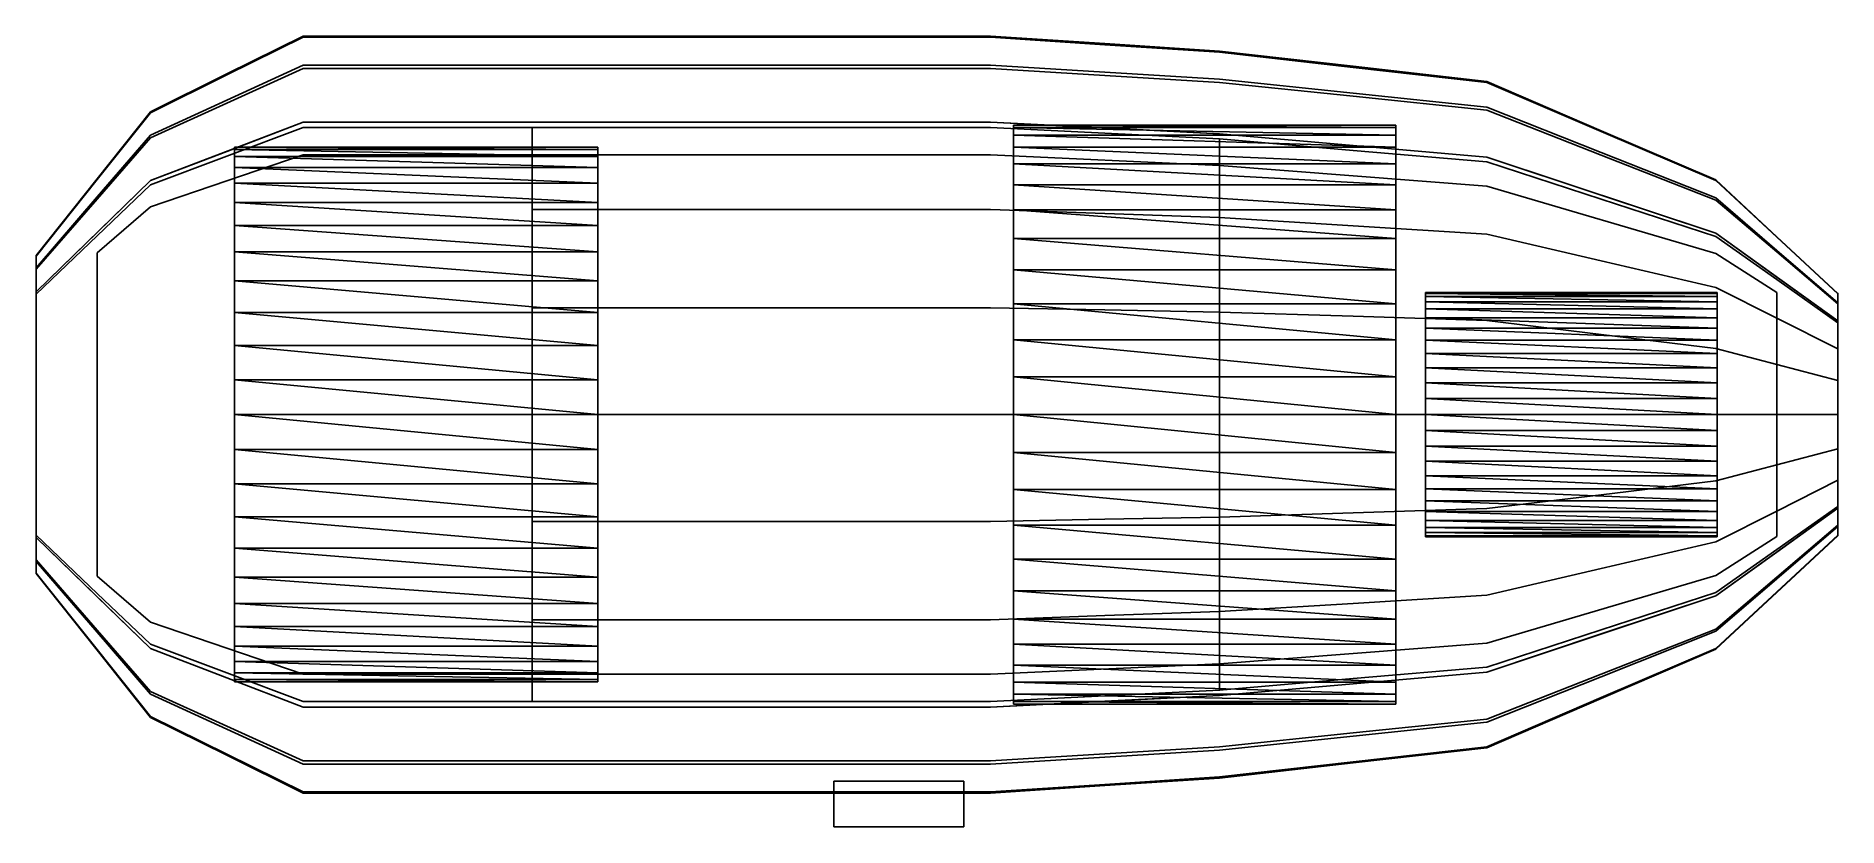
# Model space of a CAD drawing. Header units: millimetres. Extents: x 0 to 2360, y -540 to 496.
import ezdxf

# ---------------------------------------------------------------- set-up
doc = ezdxf.new("R2010")
doc.units = ezdxf.units.MM
for name, color, linetype in [('E11', 7, 'Continuous'), ('EH0', 7, 'Continuous'), ('EH1', 7, 'Continuous'), ('EH2', 7, 'Continuous'), ('FOAM_MATTRESS', 7, 'Continuous'), ('FOAM_UNDERLAY', 7, 'Continuous'), ('O01', 7, 'Continuous'), ('O02', 7, 'Continuous'), ('O03', 7, 'Continuous'), ('O04', 7, 'Continuous'), ('O05', 7, 'Continuous'), ('O06A', 7, 'Continuous'), ('O06B', 7, 'Continuous'), ('O07A', 7, 'Continuous'), ('O07B', 7, 'Continuous'), ('O08A', 7, 'Continuous'), ('O08B', 7, 'Continuous'), ('O09A', 7, 'Continuous'), ('O09B', 7, 'Continuous'), ('O10A', 7, 'Continuous'), ('O10B', 7, 'Continuous'), ('O11A', 7, 'Continuous'), ('O11B', 7, 'Continuous'), ('O12', 7, 'Continuous'), ('O13', 7, 'Continuous'), ('O14', 7, 'Continuous'), ('O15', 7, 'Continuous'), ('O16', 7, 'Continuous'), ('OF', 7, 'Continuous'), ('OFOOT', 7, 'Continuous'), ('OHEAD', 7, 'Continuous')]:
    doc.layers.add(name, color=color, linetype=linetype)

msp = doc.modelspace()

# ---------------------------------------------------------------- linework, layer by layer
at = {"layer": 'E11'}
for points in [[(1045, -540), (1045, -480)], [(1045, -480), (1045, -480)], [(1045, -480), (1045, -540)], [(1215, -480), (1045, -480)], [(1045, -480), (1215, -480)], [(1215, -480), (1215, -540)], [(1215, -480), (1215, -480)], [(1215, -540), (1215, -480)], [(1045, -540), (1045, -540)], [(1045, -540), (1215, -540)], [(1215, -540), (1045, -540)], [(1215, -540), (1215, -540)]]:
    msp.add_lwpolyline(points, dxfattribs=at)
at = {"layer": 'EH0'}
for points in [[(735.7, 347), (260, 350)], [(260, 350), (260, 347)], [(735.7, 350), (260, 350)], [(735.7, 338.1), (260, 347)], [(260, 347), (260, 338.1)], [(735.7, 347), (260, 347)], [(735.7, 323.4), (260, 338.1)], [(260, 338.1), (260, 323.4)], [(735.7, 338.1), (260, 338.1)], [(735.7, 347), (735.7, 350)], [(735.7, 338.1), (735.7, 347)], [(735.7, 323.4), (735.7, 338.1)], [(735.7, 303.1), (260, 323.4)], [(260, 323.4), (260, 303.1)], [(735.7, 323.4), (260, 323.4)], [(735.7, 303.1), (735.7, 323.4)], [(735.7, 277.7), (260, 303.1)], [(260, 303.1), (260, 277.7)], [(735.7, 303.1), (260, 303.1)], [(735.7, 277.7), (735.7, 303.1)], [(735.7, 247.5), (260, 277.7)], [(260, 277.7), (260, 247.5)], [(735.7, 277.7), (260, 277.7)], [(735.7, 247.5), (735.7, 277.7)], [(735.7, 213.1), (260, 247.5)], [(260, 247.5), (260, 213.1)], [(735.7, 247.5), (260, 247.5)], [(735.7, 213.1), (735.7, 247.5)], [(735.7, 175), (260, 213.1)], [(260, 213.1), (260, 175)], [(735.7, 213.1), (260, 213.1)], [(735.7, 175), (735.7, 213.1)], [(735.7, 133.9), (260, 175)], [(260, 175), (260, 133.9)], [(735.7, 175), (260, 175)], [(735.7, 133.9), (735.7, 175)], [(735.7, 90.6), (260, 133.9)], [(260, 133.9), (260, 90.6)], [(735.7, 133.9), (260, 133.9)], [(735.7, 90.6), (735.7, 133.9)], [(735.7, 45.7), (260, 90.6)], [(260, 90.6), (260, 45.7)], [(735.7, 90.6), (260, 90.6)], [(735.7, 45.7), (735.7, 90.6)], [(735.7, 0), (260, 45.7)], [(260, 45.7), (260, 0)], [(735.7, 45.7), (260, 45.7)], [(735.7, 0), (735.7, 45.7)], [(735.7, -45.7), (260, 0)], [(260, 0), (260, -45.7)], [(735.7, 0), (260, 0)], [(735.7, -45.7), (735.7, 0)], [(735.7, -90.6), (260, -45.7)], [(260, -45.7), (260, -90.6)], [(735.7, -45.7), (260, -45.7)], [(735.7, -90.6), (735.7, -45.7)], [(735.7, -133.9), (260, -90.6)], [(260, -90.6), (260, -133.9)], [(735.7, -90.6), (260, -90.6)], [(735.7, -133.9), (735.7, -90.6)], [(735.7, -175), (260, -133.9)], [(260, -133.9), (260, -175)], [(735.7, -133.9), (260, -133.9)], [(735.7, -175), (735.7, -133.9)], [(735.7, -213.1), (260, -175)], [(260, -175), (260, -213.1)], [(735.7, -175), (260, -175)], [(735.7, -213.1), (735.7, -175)], [(735.7, -247.5), (260, -213.1)], [(260, -213.1), (260, -247.5)], [(735.7, -213.1), (260, -213.1)], [(735.7, -247.5), (735.7, -213.1)], [(735.7, -277.7), (260, -247.5)], [(260, -247.5), (260, -277.7)], [(735.7, -247.5), (260, -247.5)], [(735.7, -277.7), (735.7, -247.5)], [(735.7, -303.1), (260, -277.7)], [(260, -277.7), (260, -303.1)], [(735.7, -277.7), (260, -277.7)], [(735.7, -303.1), (735.7, -277.7)], [(735.7, -323.4), (260, -303.1)], [(260, -303.1), (260, -323.4)], [(735.7, -303.1), (260, -303.1)], [(735.7, -323.4), (735.7, -303.1)], [(735.7, -338.1), (260, -323.4)], [(260, -323.4), (260, -338.1)], [(735.7, -323.4), (260, -323.4)], [(735.7, -338.1), (735.7, -323.4)], [(735.7, -347), (260, -338.1)], [(260, -338.1), (260, -347)], [(735.7, -338.1), (260, -338.1)], [(735.7, -350), (260, -347)], [(260, -347), (260, -350)], [(735.7, -347), (260, -347)], [(260, -350), (735.7, -350)], [(735.7, -347), (735.7, -338.1)], [(735.7, -350), (735.7, -347)]]:
    msp.add_lwpolyline(points, dxfattribs=at)
at = {"layer": 'EH1'}
for points in [[(1781, 375.8), (1280, 379)], [(1280, 379), (1280, 375.8)], [(1781, 379), (1280, 379)], [(1781, 375.8), (1781, 379)], [(1781, 366.1), (1280, 375.8)], [(1280, 375.8), (1280, 366.1)], [(1781, 375.8), (1280, 375.8)], [(1781, 350.2), (1280, 366.1)], [(1280, 366.1), (1280, 350.2)], [(1781, 366.1), (1280, 366.1)], [(1781, 366.1), (1781, 375.8)], [(1781, 350.2), (1781, 366.1)], [(1781, 328.2), (1280, 350.2)], [(1280, 350.2), (1280, 328.2)], [(1781, 350.2), (1280, 350.2)], [(1781, 328.2), (1781, 350.2)], [(1781, 300.7), (1280, 328.2)], [(1280, 328.2), (1280, 300.7)], [(1781, 328.2), (1280, 328.2)], [(1781, 300.7), (1781, 328.2)], [(1781, 268), (1280, 300.7)], [(1280, 300.7), (1280, 268)], [(1781, 300.7), (1280, 300.7)], [(1781, 268), (1781, 300.7)], [(1781, 230.7), (1280, 268)], [(1280, 268), (1280, 230.7)], [(1781, 268), (1280, 268)], [(1781, 230.7), (1781, 268)], [(1781, 189.5), (1280, 230.7)], [(1280, 230.7), (1280, 189.5)], [(1781, 230.7), (1280, 230.7)], [(1781, 189.5), (1781, 230.7)], [(1781, 145), (1280, 189.5)], [(1280, 189.5), (1280, 145)], [(1781, 189.5), (1280, 189.5)], [(1781, 145), (1781, 189.5)], [(1781, 98.1), (1280, 145)], [(1280, 145), (1280, 98.1)], [(1781, 145), (1280, 145)], [(1781, 98.1), (1781, 145)], [(1781, 49.5), (1280, 98.1)], [(1280, 98.1), (1280, 49.5)], [(1781, 98.1), (1280, 98.1)], [(1781, 49.5), (1781, 98.1)], [(1781, 0), (1280, 49.5)], [(1280, 49.5), (1280, 0)], [(1781, 49.5), (1280, 49.5)], [(1781, 0), (1781, 49.5)], [(1781, -49.5), (1280, 0)], [(1280, 0), (1280, -49.5)], [(1781, 0), (1280, 0)], [(1781, -49.5), (1781, 0)], [(1781, -98.1), (1280, -49.5)], [(1280, -49.5), (1280, -98.1)], [(1781, -49.5), (1280, -49.5)], [(1781, -98.1), (1781, -49.5)], [(1781, -145), (1280, -98.1)], [(1280, -98.1), (1280, -145)], [(1781, -98.1), (1280, -98.1)], [(1781, -145), (1781, -98.1)], [(1781, -189.5), (1280, -145)], [(1280, -145), (1280, -189.5)], [(1781, -145), (1280, -145)], [(1781, -189.5), (1781, -145)], [(1781, -230.7), (1280, -189.5)], [(1280, -189.5), (1280, -230.7)], [(1781, -189.5), (1280, -189.5)], [(1781, -230.7), (1781, -189.5)], [(1781, -268), (1280, -230.7)], [(1280, -230.7), (1280, -268)], [(1781, -230.7), (1280, -230.7)], [(1781, -268), (1781, -230.7)], [(1781, -300.7), (1280, -268)], [(1280, -268), (1280, -300.7)], [(1781, -268), (1280, -268)], [(1781, -300.7), (1781, -268)], [(1781, -328.2), (1280, -300.7)], [(1280, -300.7), (1280, -328.2)], [(1781, -300.7), (1280, -300.7)], [(1781, -328.2), (1781, -300.7)], [(1781, -350.2), (1280, -328.2)], [(1280, -328.2), (1280, -350.2)], [(1781, -328.2), (1280, -328.2)], [(1781, -350.2), (1781, -328.2)], [(1781, -366.1), (1280, -350.2)], [(1280, -350.2), (1280, -366.1)], [(1781, -350.2), (1280, -350.2)], [(1781, -366.1), (1781, -350.2)], [(1781, -375.8), (1280, -366.1)], [(1280, -366.1), (1280, -375.8)], [(1781, -366.1), (1280, -366.1)], [(1781, -379), (1280, -375.8)], [(1280, -375.8), (1280, -379)], [(1781, -375.8), (1280, -375.8)], [(1781, -375.8), (1781, -366.1)], [(1781, -379), (1781, -375.8)], [(1280, -379), (1781, -379)]]:
    msp.add_lwpolyline(points, dxfattribs=at)
at = {"layer": 'EH2'}
for points in [[(2201.8, 158.6), (1820, 160)], [(1820, 160), (1820, 158.6)], [(2201.8, 160), (1820, 160)], [(2201.8, 154.5), (1820, 158.6)], [(1820, 158.6), (1820, 154.5)], [(2201.8, 158.6), (1820, 158.6)], [(2201.8, 147.8), (1820, 154.5)], [(1820, 154.5), (1820, 147.8)], [(2201.8, 154.5), (1820, 154.5)], [(2201.8, 138.6), (1820, 147.8)], [(1820, 147.8), (1820, 138.6)], [(2201.8, 147.8), (1820, 147.8)], [(2201.8, 158.6), (2201.8, 160)], [(2201.8, 154.5), (2201.8, 158.6)], [(2201.8, 147.8), (2201.8, 154.5)], [(2201.8, 138.6), (2201.8, 147.8)], [(2201.8, 126.9), (1820, 138.6)], [(1820, 138.6), (1820, 126.9)], [(2201.8, 138.6), (1820, 138.6)], [(2201.8, 113.1), (1820, 126.9)], [(1820, 126.9), (1820, 113.1)], [(2201.8, 126.9), (1820, 126.9)], [(2201.8, 126.9), (2201.8, 138.6)], [(2201.8, 113.1), (2201.8, 126.9)], [(2201.8, 97.4), (1820, 113.1)], [(1820, 113.1), (1820, 97.4)], [(2201.8, 113.1), (1820, 113.1)], [(2201.8, 80), (1820, 97.4)], [(1820, 97.4), (1820, 80)], [(2201.8, 97.4), (1820, 97.4)], [(2201.8, 97.4), (2201.8, 113.1)], [(2201.8, 80), (2201.8, 97.4)], [(2201.8, 61.2), (1820, 80)], [(1820, 80), (1820, 61.2)], [(2201.8, 80), (1820, 80)], [(2201.8, 61.2), (2201.8, 80)], [(2201.8, 41.4), (1820, 61.2)], [(1820, 61.2), (1820, 41.4)], [(2201.8, 61.2), (1820, 61.2)], [(2201.8, 41.4), (2201.8, 61.2)], [(2201.8, 20.9), (1820, 41.4)], [(1820, 41.4), (1820, 20.9)], [(2201.8, 41.4), (1820, 41.4)], [(2201.8, 20.9), (2201.8, 41.4)], [(2201.8, 0), (1820, 20.9)], [(1820, 20.9), (1820, 0)], [(2201.8, 20.9), (1820, 20.9)], [(2201.8, -20.9), (1820, 0)], [(1820, 0), (1820, -20.9)], [(2201.8, 0), (1820, 0)], [(2201.8, 0), (2201.8, 20.9)], [(2201.8, -20.9), (2201.8, 0)], [(2201.8, -41.4), (1820, -20.9)], [(1820, -20.9), (1820, -41.4)], [(2201.8, -20.9), (1820, -20.9)], [(2201.8, -41.4), (2201.8, -20.9)], [(2201.8, -61.2), (1820, -41.4)], [(1820, -41.4), (1820, -61.2)], [(2201.8, -41.4), (1820, -41.4)], [(2201.8, -61.2), (2201.8, -41.4)], [(2201.8, -80), (1820, -61.2)], [(1820, -61.2), (1820, -80)], [(2201.8, -61.2), (1820, -61.2)], [(2201.8, -80), (2201.8, -61.2)], [(2201.8, -97.4), (1820, -80)], [(1820, -80), (1820, -97.4)], [(2201.8, -80), (1820, -80)], [(2201.8, -97.4), (2201.8, -80)], [(2201.8, -113.1), (1820, -97.4)], [(1820, -97.4), (1820, -113.1)], [(2201.8, -97.4), (1820, -97.4)], [(2201.8, -126.9), (1820, -113.1)], [(1820, -113.1), (1820, -126.9)], [(2201.8, -113.1), (1820, -113.1)], [(2201.8, -113.1), (2201.8, -97.4)], [(2201.8, -126.9), (2201.8, -113.1)], [(2201.8, -138.6), (1820, -126.9)], [(1820, -126.9), (1820, -138.6)], [(2201.8, -126.9), (1820, -126.9)], [(2201.8, -147.8), (1820, -138.6)], [(1820, -138.6), (1820, -147.8)], [(2201.8, -138.6), (1820, -138.6)], [(2201.8, -138.6), (2201.8, -126.9)], [(2201.8, -147.8), (2201.8, -138.6)], [(2201.8, -154.5), (1820, -147.8)], [(1820, -147.8), (1820, -154.5)], [(2201.8, -147.8), (1820, -147.8)], [(2201.8, -158.6), (1820, -154.5)], [(1820, -154.5), (1820, -158.6)], [(2201.8, -154.5), (1820, -154.5)], [(2201.8, -160), (1820, -158.6)], [(1820, -158.6), (1820, -160)], [(2201.8, -158.6), (1820, -158.6)], [(1820, -160), (2201.8, -160)], [(2201.8, -154.5), (2201.8, -147.8)], [(2201.8, -158.6), (2201.8, -154.5)], [(2201.8, -160), (2201.8, -158.6)]]:
    msp.add_lwpolyline(points, dxfattribs=at)
at = {"layer": 'FOAM_MATTRESS'}
for points in [[(350, 340), (150, 272)], [(350, 340), (150, 272)], [(1250, 340), (350, 340)], [(350, 340), (350, 340)], [(1250, 340), (350, 340)], [(1550, 326.4), (1250, 340)], [(1250, 340), (1250, 340)], [(1550, 326.4), (1250, 340)], [(1900, 299.2), (1550, 326.4)], [(1550, 326.4), (1550, 326.4)], [(1900, 299.2), (1550, 326.4)], [(2200, 210.8), (1900, 299.2)], [(1900, 299.2), (1900, 299.2)], [(2200, 210.8), (1900, 299.2)], [(150, 272), (80, 211.7)], [(150, 272), (80, 211.7)], [(150, 272), (150, 272)], [(80, 211.7), (80, -211.7)], [(80, 211.7), (80, 211.7)], [(80, -211.7), (80, 211.7)], [(2280, 159.8), (2200, 210.8)], [(2200, 210.8), (2200, 210.8)], [(2280, 159.8), (2200, 210.8)], [(2280, -159.8), (2280, 159.8)], [(2280, 159.8), (2280, 159.8)], [(2280, -159.8), (2280, 159.8)], [(2200, -210.8), (2280, -159.8)], [(2200, -210.8), (2280, -159.8)], [(2280, -159.8), (2280, -159.8)], [(80, -211.7), (80, -211.7)], [(80, -211.7), (150, -272)], [(150, -272), (80, -211.7)], [(1900, -299.2), (2200, -210.8)], [(1900, -299.2), (2200, -210.8)], [(2200, -210.8), (2200, -210.8)], [(150, -272), (150, -272)], [(150, -272), (350, -340)], [(350, -340), (150, -272)], [(1550, -326.4), (1900, -299.2)], [(1550, -326.4), (1900, -299.2)], [(1900, -299.2), (1900, -299.2)], [(1250, -340), (1550, -326.4)], [(1250, -340), (1550, -326.4)], [(1550, -326.4), (1550, -326.4)], [(350, -340), (1250, -340)], [(350, -340), (350, -340)], [(350, -340), (1250, -340)], [(1250, -340), (1250, -340)]]:
    msp.add_lwpolyline(points, dxfattribs=at)
at = {"layer": 'FOAM_UNDERLAY'}
for points in [[(150, 306.4), (350, 383)], [(150, 306.4), (350, 383)], [(350, 383), (1250, 383)], [(350, 383), (350, 383)], [(350, 383), (1250, 383)], [(1250, 383), (1550, 367.7)], [(1250, 383), (1250, 383)], [(1250, 383), (1550, 367.7)], [(1550, 367.7), (1900, 337.1)], [(1550, 367.7), (1550, 367.7)], [(1550, 367.7), (1900, 337.1)], [(1900, 337.1), (2200, 237.5)], [(1900, 337.1), (1900, 337.1)], [(1900, 337.1), (2200, 237.5)], [(0, 160.9), (150, 306.4)], [(0, 160.9), (150, 306.4)], [(150, 306.4), (150, 306.4)], [(2200, 237.5), (2360, 122.6)], [(2200, 237.5), (2200, 237.5)], [(2200, 237.5), (2360, 122.6)], [(0, -160.9), (0, 160.9)], [(0, 160.9), (0, 160.9)], [(0, 160.9), (0, -160.9)], [(2360, 122.6), (2360, -122.6)], [(2360, 122.6), (2360, 122.6)], [(2360, 122.6), (2360, -122.6)], [(2360, -122.6), (2200, -237.5)], [(2360, -122.6), (2200, -237.5)], [(2360, -122.6), (2360, -122.6)], [(0, -160.9), (0, -160.9)], [(150, -306.4), (0, -160.9)], [(0, -160.9), (150, -306.4)], [(2200, -237.5), (1900, -337.1)], [(2200, -237.5), (1900, -337.1)], [(2200, -237.5), (2200, -237.5)], [(150, -306.4), (150, -306.4)], [(350, -383), (150, -306.4)], [(350, -383), (150, -306.4)], [(1900, -337.1), (1550, -367.7)], [(1900, -337.1), (1550, -367.7)], [(1900, -337.1), (1900, -337.1)], [(1550, -367.7), (1250, -383)], [(1550, -367.7), (1250, -383)], [(1550, -367.7), (1550, -367.7)], [(1250, -383), (350, -383)], [(350, -383), (350, -383)], [(1250, -383), (350, -383)], [(1250, -383), (1250, -383)]]:
    msp.add_lwpolyline(points, dxfattribs=at)
at = {"layer": 'O01'}
msp.add_lwpolyline([(0, -160.9), (80, -238.5), (150, -306.4), (250, -344.7), (350, -383), (500, -383), (650, -383), (800, -383), (950, -383), (1100, -383), (1250, -383), (1400, -375.4), (1550, -367.7), (1725, -352.4), (1900, -337.1), (2050, -287.3), (2200, -237.5), (2280, -180), (2360, -122.6), (2360, -146.4), (2280, -215.1), (2200, -283.7), (2050, -343.2), (1900, -402.7), (1725, -421), (1550, -439.3), (1400, -448.5), (1250, -457.7), (1100, -457.7), (950, -457.7), (800, -457.7), (650, -457.7), (500, -457.7), (350, -457.7), (250, -411.9), (150, -366.1), (80, -285), (0, -192.2)], close=True, dxfattribs=at)
at = {"layer": 'O02'}
msp.add_lwpolyline([(0, -192.2), (80, -285), (150, -366.1), (250, -411.9), (350, -457.7), (500, -457.7), (650, -457.7), (800, -457.7), (950, -457.7), (1100, -457.7), (1250, -457.7), (1400, -448.5), (1550, -439.3), (1725, -421), (1900, -402.7), (2050, -343.2), (2200, -283.7), (2280, -215.1), (2360, -146.4), (2360, -158.6), (2280, -233), (2200, -307.3), (2050, -371.8), (1900, -436.2), (1725, -456.1), (1550, -475.9), (1400, -485.8), (1250, -495.7), (1100, -495.7), (950, -495.7), (800, -495.7), (650, -495.7), (500, -495.7), (350, -495.7), (250, -446.2), (150, -396.6), (80, -308.7), (0, -208.2)], close=True, dxfattribs=at)
at = {"layer": 'O03'}
msp.add_lwpolyline([(0, -208.2), (80, -308.7), (150, -396.6), (250, -446.2), (350, -495.7), (500, -495.7), (650, -495.7), (800, -495.7), (950, -495.7), (1100, -495.7), (1250, -495.7), (1400, -485.8), (1550, -475.9), (1725, -456.1), (1900, -436.2), (2050, -371.8), (2200, -307.3), (2280, -233), (2360, -158.6), (2360, -158.1), (2280, -232.3), (2200, -306.4), (2050, -370.6), (1900, -434.9), (1725, -454.6), (1550, -474.4), (1400, -484.3), (1250, -494.2), (1100, -494.2), (950, -494.2), (800, -494.2), (650, -494.2), (500, -494.2), (350, -494.2), (250, -444.8), (150, -395.3), (80, -307.7), (0, -207.6)], close=True, dxfattribs=at)
at = {"layer": 'O04'}
msp.add_lwpolyline([(0, -207.6), (80, -307.7), (150, -395.3), (250, -444.8), (350, -494.2), (500, -494.2), (650, -494.2), (800, -494.2), (950, -494.2), (1100, -494.2), (1250, -494.2), (1400, -484.3), (1550, -474.4), (1725, -454.6), (1900, -434.9), (2050, -370.6), (2200, -306.4), (2280, -232.3), (2360, -158.1), (2360, -145), (2280, -213), (2200, -281), (2050, -339.9), (1900, -398.8), (1725, -416.9), (1550, -435), (1400, -444.1), (1250, -453.2), (1100, -453.2), (950, -453.2), (800, -453.2), (650, -453.2), (500, -453.2), (350, -453.2), (250, -407.8), (150, -362.5), (80, -282.2), (0, -190.3)], close=True, dxfattribs=at)
at = {"layer": 'O05'}
msp.add_lwpolyline([(0, -190.3), (80, -282.2), (150, -362.5), (250, -407.8), (350, -453.2), (500, -453.2), (650, -453.2), (800, -453.2), (950, -453.2), (1100, -453.2), (1250, -453.2), (1400, -444.1), (1550, -435), (1725, -416.9), (1900, -398.8), (2050, -339.9), (2200, -281), (2280, -213), (2360, -145), (2360, -120.3), (2280, -176.7), (2200, -233.1), (2050, -281.9), (1900, -330.8), (1725, -345.8), (1550, -360.9), (1400, -368.4), (1250, -375.9), (1100, -375.9), (950, -375.9), (800, -375.9), (650, -375.9), (500, -375.9), (350, -375.9), (250, -338.3), (150, -300.7), (80, -234.1), (0, -157.9)], close=True, dxfattribs=at)
at = {"layer": 'O06A'}
msp.add_lwpolyline([(650, -375.9), (800, -375.9), (950, -375.9), (1100, -375.9), (1250, -375.9), (1400, -368.4), (1550, -360.9), (1550, -257.9), (1400, -263.3), (1250, -268.6), (1100, -268.6), (950, -268.6), (800, -268.6), (650, -268.6)], close=True, dxfattribs=at)
at = {"layer": 'O06B'}
msp.add_lwpolyline([(1550, -360.9), (1725, -345.8), (1900, -330.8), (2050, -281.9), (2200, -233.1), (2280, -176.7), (2360, -120.3), (2360, -86), (2280, -126.3), (2200, -166.6), (2050, -201.5), (1900, -236.4), (1725, -247.2), (1550, -257.9)], close=True, dxfattribs=at)
at = {"layer": 'O07A'}
msp.add_lwpolyline([(650, -268.6), (800, -268.6), (950, -268.6), (1100, -268.6), (1250, -268.6), (1400, -263.3), (1550, -257.9), (1550, -134.3), (1400, -137.1), (1250, -139.9), (1100, -139.9), (950, -139.9), (800, -139.9), (650, -139.9)], close=True, dxfattribs=at)
at = {"layer": 'O07B'}
msp.add_lwpolyline([(1550, -257.9), (1725, -247.2), (1900, -236.4), (2050, -201.5), (2200, -166.6), (2280, -126.3), (2360, -86), (2360, -44.8), (2280, -65.8), (2200, -86.7), (2050, -104.9), (1900, -123.1), (1725, -128.7), (1550, -134.3)], close=True, dxfattribs=at)
at = {"layer": 'O08A'}
msp.add_lwpolyline([(650, -139.9), (800, -139.9), (950, -139.9), (1100, -139.9), (1250, -139.9), (1400, -137.1), (1550, -134.3), (1550, 0), (1400, 0), (1250, 0), (1100, 0), (950, 0), (800, 0), (650, 0)], close=True, dxfattribs=at)
at = {"layer": 'O08B'}
msp.add_lwpolyline([(1550, -134.3), (1725, -128.7), (1900, -123.1), (2050, -104.9), (2200, -86.7), (2280, -65.8), (2360, -44.8), (2360, 0), (2280, 0), (2200, 0), (2050, 0), (1900, 0), (1725, 0), (1550, 0)], close=True, dxfattribs=at)
at = {"layer": 'O09A'}
msp.add_lwpolyline([(650, 0), (800, 0), (950, 0), (1100, 0), (1250, 0), (1400, 0), (1550, 0), (1550, 134.3), (1400, 137.1), (1250, 139.9), (1100, 139.9), (950, 139.9), (800, 139.9), (650, 139.9)], close=True, dxfattribs=at)
at = {"layer": 'O09B'}
msp.add_lwpolyline([(1550, 0), (1725, 0), (1900, 0), (2050, 0), (2200, 0), (2280, 0), (2360, 0), (2360, 44.8), (2280, 65.8), (2200, 86.7), (2050, 104.9), (1900, 123.1), (1725, 128.7), (1550, 134.3)], close=True, dxfattribs=at)
at = {"layer": 'O10A'}
msp.add_lwpolyline([(650, 139.9), (800, 139.9), (950, 139.9), (1100, 139.9), (1250, 139.9), (1400, 137.1), (1550, 134.3), (1550, 257.9), (1400, 263.3), (1250, 268.6), (1100, 268.6), (950, 268.6), (800, 268.6), (650, 268.6)], close=True, dxfattribs=at)
at = {"layer": 'O10B'}
msp.add_lwpolyline([(1550, 134.3), (1725, 128.7), (1900, 123.1), (2050, 104.9), (2200, 86.7), (2280, 65.8), (2360, 44.8), (2360, 86), (2280, 126.3), (2200, 166.6), (2050, 201.5), (1900, 236.4), (1725, 247.2), (1550, 257.9)], close=True, dxfattribs=at)
at = {"layer": 'O11A'}
msp.add_lwpolyline([(650, 268.6), (800, 268.6), (950, 268.6), (1100, 268.6), (1250, 268.6), (1400, 263.3), (1550, 257.9), (1550, 360.9), (1400, 368.4), (1250, 375.9), (1100, 375.9), (950, 375.9), (800, 375.9), (650, 375.9)], close=True, dxfattribs=at)
at = {"layer": 'O11B'}
msp.add_lwpolyline([(1550, 257.9), (1725, 247.2), (1900, 236.4), (2050, 201.5), (2200, 166.6), (2280, 126.3), (2360, 86), (2360, 120.3), (2280, 176.7), (2200, 233.1), (2050, 281.9), (1900, 330.8), (1725, 345.8), (1550, 360.9)], close=True, dxfattribs=at)
at = {"layer": 'O12'}
msp.add_lwpolyline([(0, 157.9), (80, 234.1), (150, 300.7), (250, 338.3), (350, 375.9), (500, 375.9), (650, 375.9), (800, 375.9), (950, 375.9), (1100, 375.9), (1250, 375.9), (1400, 368.4), (1550, 360.9), (1725, 345.8), (1900, 330.8), (2050, 281.9), (2200, 233.1), (2280, 176.7), (2360, 120.3), (2360, 145), (2280, 213), (2200, 281), (2050, 339.9), (1900, 398.8), (1725, 416.9), (1550, 435), (1400, 444.1), (1250, 453.2), (1100, 453.2), (950, 453.2), (800, 453.2), (650, 453.2), (500, 453.2), (350, 453.2), (250, 407.8), (150, 362.5), (80, 282.2), (0, 190.3)], close=True, dxfattribs=at)
at = {"layer": 'O13'}
msp.add_lwpolyline([(0, 190.3), (80, 282.2), (150, 362.5), (250, 407.8), (350, 453.2), (500, 453.2), (650, 453.2), (800, 453.2), (950, 453.2), (1100, 453.2), (1250, 453.2), (1400, 444.1), (1550, 435), (1725, 416.9), (1900, 398.8), (2050, 339.9), (2200, 281), (2280, 213), (2360, 145), (2360, 158.1), (2280, 232.3), (2200, 306.4), (2050, 370.6), (1900, 434.9), (1725, 454.6), (1550, 474.4), (1400, 484.3), (1250, 494.2), (1100, 494.2), (950, 494.2), (800, 494.2), (650, 494.2), (500, 494.2), (350, 494.2), (250, 444.8), (150, 395.3), (80, 307.7), (0, 207.6)], close=True, dxfattribs=at)
at = {"layer": 'O14'}
msp.add_lwpolyline([(0, 207.6), (80, 307.7), (150, 395.3), (250, 444.8), (350, 494.2), (500, 494.2), (650, 494.2), (800, 494.2), (950, 494.2), (1100, 494.2), (1250, 494.2), (1400, 484.3), (1550, 474.4), (1725, 454.6), (1900, 434.9), (2050, 370.6), (2200, 306.4), (2280, 232.3), (2360, 158.1), (2360, 158.6), (2280, 233), (2200, 307.3), (2050, 371.8), (1900, 436.2), (1725, 456.1), (1550, 475.9), (1400, 485.8), (1250, 495.7), (1100, 495.7), (950, 495.7), (800, 495.7), (650, 495.7), (500, 495.7), (350, 495.7), (250, 446.2), (150, 396.6), (80, 308.7), (0, 208.2)], close=True, dxfattribs=at)
at = {"layer": 'O15'}
msp.add_lwpolyline([(0, 208.2), (80, 308.7), (150, 396.6), (250, 446.2), (350, 495.7), (500, 495.7), (650, 495.7), (800, 495.7), (950, 495.7), (1100, 495.7), (1250, 495.7), (1400, 485.8), (1550, 475.9), (1725, 456.1), (1900, 436.2), (2050, 371.8), (2200, 307.3), (2280, 233), (2360, 158.6), (2360, 146.4), (2280, 215.1), (2200, 283.7), (2050, 343.2), (1900, 402.7), (1725, 421), (1550, 439.3), (1400, 448.5), (1250, 457.7), (1100, 457.7), (950, 457.7), (800, 457.7), (650, 457.7), (500, 457.7), (350, 457.7), (250, 411.9), (150, 366.1), (80, 285), (0, 192.2)], close=True, dxfattribs=at)
at = {"layer": 'O16'}
msp.add_lwpolyline([(0, 192.2), (80, 285), (150, 366.1), (250, 411.9), (350, 457.7), (500, 457.7), (650, 457.7), (800, 457.7), (950, 457.7), (1100, 457.7), (1250, 457.7), (1400, 448.5), (1550, 439.3), (1725, 421), (1900, 402.7), (2050, 343.2), (2200, 283.7), (2280, 215.1), (2360, 146.4), (2360, 122.6), (2280, 180), (2200, 237.5), (2050, 287.3), (1900, 337.1), (1725, 352.4), (1550, 367.7), (1400, 375.4), (1250, 383), (1100, 383), (950, 383), (800, 383), (650, 383), (500, 383), (350, 383), (250, 344.7), (150, 306.4), (80, 238.5), (0, 160.9)], close=True, dxfattribs=at)
at = {"layer": 'OF'}
msp.add_lwpolyline([(0, -160.9), (80, -238.5), (150, -306.4), (250, -344.7), (350, -383), (500, -383), (650, -383), (800, -383), (950, -383), (1100, -383), (1250, -383), (1400, -375.4), (1550, -367.7), (1725, -352.4), (1900, -337.1), (2050, -287.3), (2200, -237.5), (2280, -180), (2360, -122.6), (2360, 122.6), (2280, 180), (2200, 237.5), (2050, 287.3), (1900, 337.1), (1725, 352.4), (1550, 367.7), (1400, 375.4), (1250, 383), (1100, 383), (950, 383), (800, 383), (650, 383), (500, 383), (350, 383), (250, 344.7), (150, 306.4), (80, 238.5), (0, 160.9)], close=True, dxfattribs=at)
at = {"layer": 'OFOOT'}
msp.add_lwpolyline([(2360, -122.6), (2360, -146.4), (2360, -158.6), (2360, -158.1), (2360, -145), (2360, -120.3), (2360, -86), (2360, -44.8), (2360, 0), (2360, 44.8), (2360, 86), (2360, 120.3), (2360, 145), (2360, 158.1), (2360, 158.6), (2360, 146.4), (2360, 122.6)], close=True, dxfattribs=at)
at = {"layer": 'OHEAD'}
msp.add_lwpolyline([(0, -160.9), (0, -192.2), (0, -208.2), (0, -207.6), (0, -190.3), (0, -157.9), (0, -112.8), (0, -58.8), (0, 0), (0, 58.8), (0, 112.8), (0, 157.9), (0, 190.3), (0, 207.6), (0, 208.2), (0, 192.2), (0, 160.9)], close=True, dxfattribs=at)

doc.saveas('drawing.dxf')
